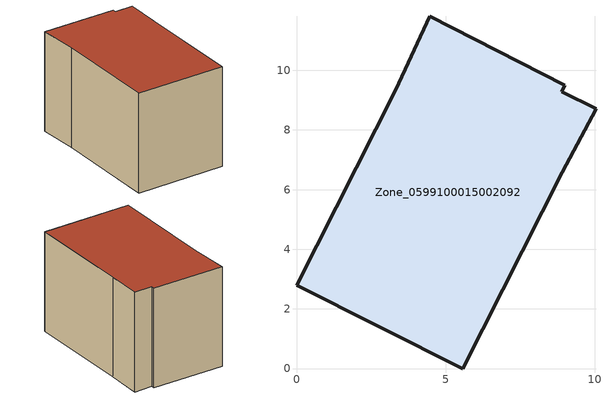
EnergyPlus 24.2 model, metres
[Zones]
Zone_0599100015002092
 floor ground (C_G): 4.47,11.81 9,9.5 8.89,9.29 10.04,8.71 8.91,6.58 5.58,0 0,2.79 3.33,9.36 z1.14
 wall outside (C_F): 9,9.5 4.47,11.81 3.33,9.36 0,2.79 5.58,0 8.91,6.58 10.04,8.71 8.89,9.29 9,9.5 z1.14:8.04
 roof outside (C_R): 3.33,9.36 0,2.79 5.58,0 8.91,6.58 10.04,8.71 8.89,9.29 9,9.5 4.47,11.81 z8.04
[BUILDING]
Pand.0599100015002092: North Axis=0; Terrain=City; Loads Convergence Tolerance Value=0.04; Temperature Convergence Tolerance Value=0.4; Solar Distribution=FullExterior; Maximum Number of Warmup Days=25; Minimum Number of Warmup Days=1
[Site:Location]
Rotterdam.The.Hague.AP_ZH_NLD Design_Conditions: Latitude=51.96; Longitude=4.45; Time Zone=1; Elevation=-4.5
[SITE:GROUNDTEMPERATURE:BUILDINGSURFACE]
18, 18, 18, 18, 18, 18, 18, 18, 18, 18, 18, 18
[MATERIAL] Thermal Absorptance=0.9; Solar Absorptance=0.7; Visible Absorptance=0.7
Name | Roughness | Thickness | Conductivity | Density | Specific Heat
G.TI.1946-1964 | MediumSmooth | 0.15 | 1 | 540 | 1210
F.TI.1946-1964 | Rough | 0.3 | 0.857143 | 1920 | 840
R.TI.1946-1964 | MediumRough | 0.2 | 0.277778 | 1500 | 1000
[CONSTRUCTION]
C_G: G.TI.1946-1964
C_F: F.TI.1946-1964
C_R: R.TI.1946-1964
[ZONE]
Zone_0599100015002092: Type=1; Multiplier=1; Ceiling Height=Autocalculate; Volume=Autocalculate; Floor Area=autocalculate; Part of Total Floor Area=Yes
[ZONEINFILTRATION:DESIGNFLOWRATE]
Infil_Zone_0599100015002092: Zone or ZoneList or Space or SpaceList=Zone_0599100015002092; Schedule=AlwaysOn; Design Flow Rate Calculation Method=Flow/Area; Flow Rate per Floor Area=0.003; Constant Term Coefficient=1; Temperature Term Coefficient=0; Velocity Term Coefficient=0; Velocity Squared Term Coefficient=0
[HVACTEMPLATE:ZONE:IDEALLOADSAIRSYSTEM]
Zone_0599100015002092: Maximum Heating Supply Air Temperature=50; Minimum Cooling Supply Air Temperature=13; Maximum Heating Supply Air Humidity Ratio=0.0156; Minimum Cooling Supply Air Humidity Ratio=0.0077; Heating Limit=NoLimit; Cooling Limit=NoLimit; Dehumidification Control Type=ConstantSensibleHeatRatio; Cooling Sensible Heat Ratio=0.7; Dehumidification Setpoint=60; Humidification Control Type=None; Humidification Setpoint=30; Outdoor Air Method=None; Outdoor Air Flow Rate per Person=0.00944; Outdoor Air Flow Rate per Zone Floor Area=0; Outdoor Air Flow Rate per Zone=0; Demand Controlled Ventilation Type=None; Outdoor Air Economizer Type=NoEconomizer; Heat Recovery Type=None; Sensible Heat Recovery Effectiveness=0.7; Latent Heat Recovery Effectiveness=0.65
[ZONECONTROL:THERMOSTAT]
ThermostatControl_Zone_0599100015002092: Zone or ZoneList=Zone_0599100015002092; Control Type Schedule=DualSetpointControlType; Control 1=Thermostat_Zone_0599100015002092; Temperature Difference Between Cutout And Setpoint=0
[THERMOSTATSETPOINT:DUALSETPOINT]
Thermostat_Zone_0599100015002092: Heating Setpoint Temperature Schedule=HeatingSetpoint_Zone_0599100015002092; Cooling Setpoint Temperature Schedule=CoolingSetpoint_Zone_0599100015002092
[SCHEDULE:COMPACT]
HeatingSetpoint_Zone_0599100015002092: Through: 12/31, For: AllDays, Until: 24:00, 21
CoolingSetpoint_Zone_0599100015002092: Through: 12/31, For: AllDays, Until: 24:00, 24
DualSetpointControlType: Through: 12/31, For: AllDays, Until: 24:00, 4
AlwaysOn: Through: 12/31, For: AllDays, Until: 24:00, 1
